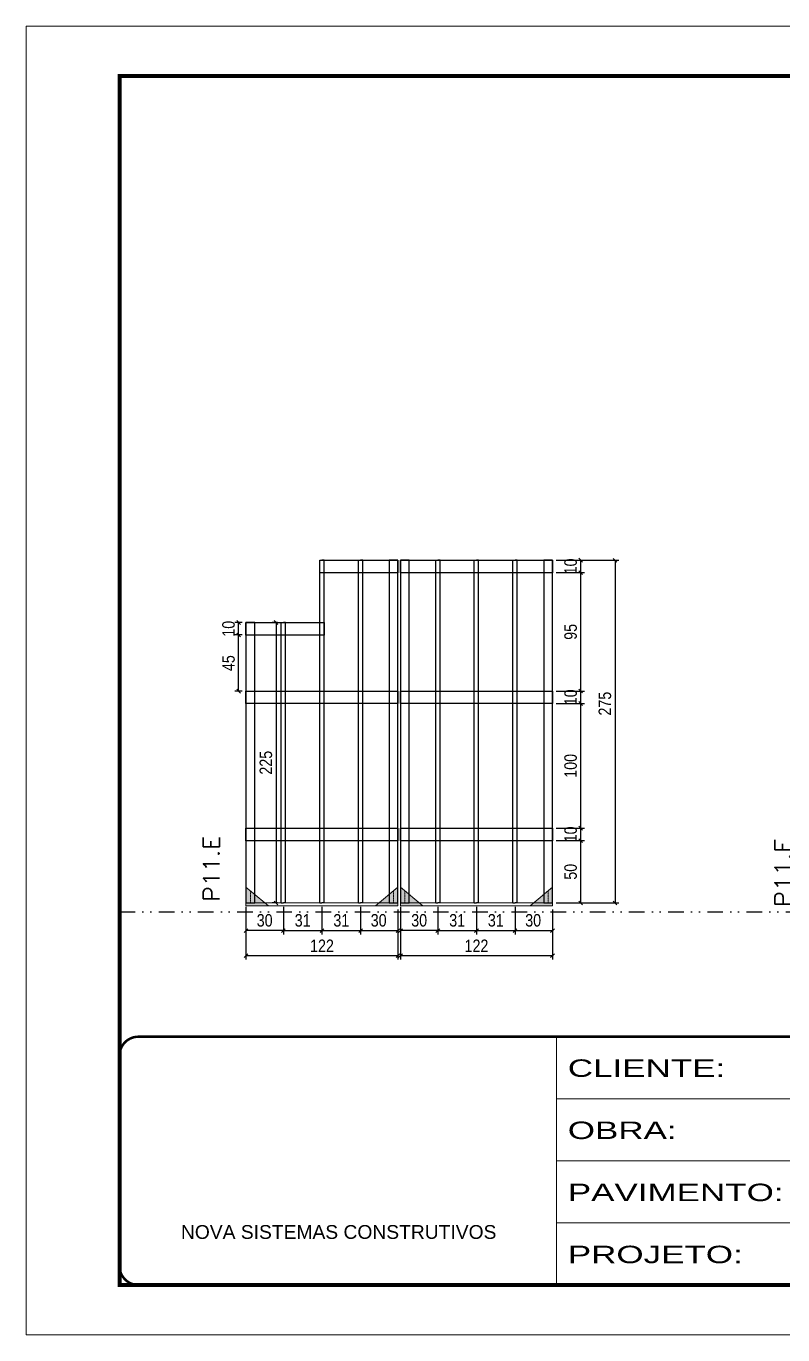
# Model space of a CAD drawing. Extents: x 14400 to 27878, y -21631 to 6985.
# Drawn here: x 17597 to 18204, y 3638 to 4688 of the extents above; entities that cross this region are included whole.
import ezdxf

# ---------------------------------------------------------------- set-up
doc = ezdxf.new("R2010")
doc.units = 0
for name, pattern in [('CONTINUO', [0]), ('DASHED', [0.75, 0.5, -0.25]), ('DIVIDE2', [0.625, 0.25, -0.125, 0, -0.125, 0, -0.125]), ('HIDDEN', [0.375, 0.25, -0.125])]:
    doc.linetypes.add(name, pattern=pattern)
for name, color, linetype in [('COTA', 241, 'Continuous'), ('Nível', 160, 'Continuous'), ('SARR_2.2x10', 60, 'Continuous'), ('SARR_3.5x7', 81, 'Continuous'), ('SARR_7x7', 40, 'Continuous')]:
    doc.layers.add(name, color=color, linetype=linetype)
for name, color, linetype, lineweight in [('Folhas', 255, 'Continuous', 9), ('Madeira', 126, 'Continuous', 18), ('Sarr 2.2x7', 40, 'Continuous', 9), ('SARRAFO DE PRESSAO', 251, 'DASHED', 9), ('Texto Seção', 7, 'Continuous', 15)]:
    doc.layers.add(name, color=color, linetype=linetype, lineweight=lineweight)
doc.styles.add('ARIAL', font='arial.ttf')
doc.styles.add('COTA TECNICA', font='techl___.ttf', dxfattribs={"height": 10})
doc.styles.add('REGUA-120', font='ROMANS.shx', dxfattribs={"height": 15})
doc.styles.add('Tecnologia', font='')
doc.styles.get('Tecnologia').set_extended_font_data('Forgotten Futurist')
doc.dimstyles.new('PAINEL', dxfattribs={"dimtxt": 10, "dimasz": 3, "dimexe": 3, "dimexo": 3, "dimgap": 3, "dimtad": 1, "dimdec": 1, "dimzin": 12, "dimdsep": 46, "dimtxsty": 'COTA TECNICA', "dimblk1": 'OBLIQUE', "dimblk2": 'OBLIQUE', "dimsah": 1, "dimcen": 0.9, "dimclrd": 4, "dimclre": 4, "dimclrt": 240, "dimadec": 1, "dimazin": 3, "dimtfac": 1, "dimtdec": 1, "dimtmove": 0, "dimatfit": 3, "dimfxl": 1, "dimtolj": 1, "dimtzin": 12, "dimarcsym": 0})

# ---------------------------------------------------------------- blocks, each defined once
blk = doc.blocks.new('9999999999')
at = {"color": 30, "linetype": 'CONTINUO'}
for p, q in [((98564.6, 34230.2), (98564.6, 34429.4)), ((98564.6, 34379.6), (99584, 34379.6)), ((98564.6, 34329.8), (99488, 34329.8)), ((98564.6, 34280), (99488, 34280))]:
    blk.add_line(p, q, dxfattribs=at)
at = {"color": 30, "linetype": 'CONTINUO', "const_width": 2}
blk.add_lwpolyline([(99584, 34230.2), (99584, 34414.4, 0.414214), (99569, 34429.4), (98229, 34429.4, 0.414214), (98214, 34414.4), (98214, 34245.2, 0.414214), (98229, 34230.2), (99584, 34230.2)], format="xyb", dxfattribs=at)
at = {"layer": 'Folhas'}
blk.add_lwpolyline([(98139, 34190.2), (99624, 34190.2), (99624, 35240.2), (98139, 35240.2)], close=True, dxfattribs=at)
at = {"layer": 'Folhas', "color": 30, "const_width": 3}
blk.add_lwpolyline([(98214, 34230.2), (99584, 34230.2), (99584, 35200.2), (98214, 35200.2)], close=True, dxfattribs=at)
at = {"color": 7, "linetype": 'Continuous', "ltscale": 5, "style": 'ARIAL'}
blk.add_text('NOVA SISTEMAS CONSTRUTIVOS', height=11.059, dxfattribs=at).set_placement((98263.2, 34267.2))
at = {"layer": 'Folhas', "color": 7, "style": 'Tecnologia', "width": 1.5}
for s, p in [('CLIENTE:', (98573.7, 34397.2)), ('OBRA:', (98573.7, 34347.3)), ('PAVIMENTO:', (98573.7, 34297.5)), ('PROJETO:', (98573.7, 34247.7))]:
    blk.add_text(s, height=14, dxfattribs=at).set_placement(p)
blk = doc.blocks.new('_Oblique')
at = {"color": 0, "linetype": 'ByBlock', "lineweight": -2}
blk.add_line((-0.5, -0.5), (0.5, 0.5), dxfattribs=at)
blk = doc.blocks.new('*D6114')
at = {"layer": 'COTA', "color": 4, "lineweight": -2, "transparency": 16777216}
for p, q in [((17897.4, 3965.9), (17897.4, 3938.7)), ((18019.4, 3965.9), (18019.4, 3938.7)), ((18019.4, 3941.7), (17897.4, 3941.7))]:
    blk.add_line(p, q, dxfattribs=at)
at = {"layer": 'Defpoints', "color": 0, "transparency": 16777216}
for p in [(17897.4, 3968.9), (18019.4, 3968.9), (17897.4, 3941.7)]:
    blk.add_point(p, dxfattribs=at)
at = {"layer": 'COTA', "color": 4, "lineweight": -2, "transparency": 16777216, "xscale": 3, "yscale": 3, "zscale": 3, "rotation": 180}
blk.add_blockref('_Oblique', (17897.4, 3941.7), dxfattribs=at)
at = {"layer": 'COTA', "color": 4, "lineweight": -2, "transparency": 16777216, "xscale": 3, "yscale": 3, "zscale": 3}
blk.add_blockref('_Oblique', (18019.4, 3941.7), dxfattribs=at)
at = {"layer": 'COTA', "color": 240, "transparency": 16777216, "insert": (17958.4, 3949.7), "char_height": 10, "attachment_point": 5, "style": 'COTA TECNICA'}
blk.add_mtext('\\A1;122', dxfattribs=at)
blk = doc.blocks.new('*D6115')
at = {"layer": 'COTA', "color": 4, "lineweight": -2, "transparency": 16777216}
for p, q in [((17897.4, 3981.1), (17897.4, 3958.9)), ((17927.4, 3981.1), (17927.4, 3958.9)), ((17927.4, 3961.9), (17897.4, 3961.9))]:
    blk.add_line(p, q, dxfattribs=at)
at = {"layer": 'Defpoints', "color": 0, "transparency": 16777216}
for p in [(17897.4, 3984.1), (17927.4, 3984.1), (17897.4, 3961.9)]:
    blk.add_point(p, dxfattribs=at)
at = {"layer": 'COTA', "color": 4, "lineweight": -2, "transparency": 16777216, "xscale": 3, "yscale": 3, "zscale": 3, "rotation": 180}
blk.add_blockref('_Oblique', (17897.4, 3961.9), dxfattribs=at)
at = {"layer": 'COTA', "color": 4, "lineweight": -2, "transparency": 16777216, "xscale": 3, "yscale": 3, "zscale": 3}
blk.add_blockref('_Oblique', (17927.4, 3961.9), dxfattribs=at)
at = {"layer": 'COTA', "color": 240, "transparency": 16777216, "insert": (17912.4, 3970.1), "char_height": 10, "attachment_point": 5, "style": 'COTA TECNICA'}
blk.add_mtext('\\A1;30', dxfattribs=at)
blk = doc.blocks.new('*D6116')
at = {"layer": 'COTA', "color": 4, "lineweight": -2, "transparency": 16777216}
for p, q in [((17989.4, 3981.1), (17989.4, 3958.9)), ((18019.4, 3978.9), (18019.4, 3958.9)), ((17989.4, 3961.9), (18019.4, 3961.9))]:
    blk.add_line(p, q, dxfattribs=at)
at = {"layer": 'Defpoints', "color": 0, "transparency": 16777216}
for p in [(17989.4, 3984.1), (18019.4, 3981.9), (18019.4, 3961.9)]:
    blk.add_point(p, dxfattribs=at)
at = {"layer": 'COTA', "color": 4, "lineweight": -2, "transparency": 16777216, "xscale": 3, "yscale": 3, "zscale": 3, "rotation": 180}
blk.add_blockref('_Oblique', (17989.4, 3961.9), dxfattribs=at)
at = {"layer": 'COTA', "color": 4, "lineweight": -2, "transparency": 16777216, "xscale": 3, "yscale": 3, "zscale": 3}
blk.add_blockref('_Oblique', (18019.4, 3961.9), dxfattribs=at)
at = {"layer": 'COTA', "color": 240, "transparency": 16777216, "insert": (18003.9, 3970.1), "char_height": 10, "attachment_point": 5, "style": 'COTA TECNICA'}
blk.add_mtext('\\A1;30', dxfattribs=at)
blk = doc.blocks.new('*D6117')
at = {"layer": 'COTA', "color": 4, "lineweight": -2, "transparency": 16777216}
for p, q in [((17927.4, 3981.1), (17927.4, 3958.9)), ((17958.4, 3981.1), (17958.4, 3958.9)), ((17927.4, 3961.9), (17958.4, 3961.9))]:
    blk.add_line(p, q, dxfattribs=at)
at = {"layer": 'Defpoints', "color": 0, "transparency": 16777216}
for p in [(17927.4, 3984.1), (17958.4, 3984.1), (17958.4, 3961.9)]:
    blk.add_point(p, dxfattribs=at)
at = {"layer": 'COTA', "color": 4, "lineweight": -2, "transparency": 16777216, "xscale": 3, "yscale": 3, "zscale": 3, "rotation": 180}
blk.add_blockref('_Oblique', (17927.4, 3961.9), dxfattribs=at)
at = {"layer": 'COTA', "color": 4, "lineweight": -2, "transparency": 16777216, "xscale": 3, "yscale": 3, "zscale": 3}
blk.add_blockref('_Oblique', (17958.4, 3961.9), dxfattribs=at)
at = {"layer": 'COTA', "color": 240, "transparency": 16777216, "insert": (17942.9, 3970.1), "char_height": 10, "attachment_point": 5, "style": 'COTA TECNICA'}
blk.add_mtext('\\A1;31', dxfattribs=at)
blk = doc.blocks.new('*D6118')
at = {"layer": 'COTA', "color": 4, "lineweight": -2, "transparency": 16777216}
for p, q in [((18022.4, 4034.1), (18045.1, 4034.1)), ((18042.1, 3984.1), (18042.1, 4034.1)), ((18022.4, 3984.1), (18045.1, 3984.1))]:
    blk.add_line(p, q, dxfattribs=at)
at = {"layer": 'Defpoints', "color": 0, "transparency": 16777216}
for p in [(18019.4, 4034.1), (18042.1, 4034.1), (18019.4, 3984.1)]:
    blk.add_point(p, dxfattribs=at)
at = {"layer": 'COTA', "color": 4, "lineweight": -2, "transparency": 16777216, "xscale": 3, "yscale": 3, "zscale": 3}
for p, rotation in [((18042.1, 4034.1), 90), ((18042.1, 3984.1), 270)]:
    blk.add_blockref('_Oblique', p, dxfattribs=dict(at, rotation=rotation))
at = {"layer": 'COTA', "color": 240, "transparency": 16777216, "insert": (18034, 4009.1), "char_height": 10, "attachment_point": 5, "rotation": 90, "style": 'COTA TECNICA'}
blk.add_mtext('\\A1;50', dxfattribs=at)
blk = doc.blocks.new('*D6119')
at = {"layer": 'COTA', "color": 4, "lineweight": -2, "transparency": 16777216}
for p, q in [((17958.4, 3981.1), (17958.4, 3958.9)), ((17989.4, 3981.1), (17989.4, 3958.9)), ((17958.4, 3961.9), (17989.4, 3961.9))]:
    blk.add_line(p, q, dxfattribs=at)
at = {"layer": 'Defpoints', "color": 0, "transparency": 16777216}
for p in [(17958.4, 3984.1), (17989.4, 3984.1), (17989.4, 3961.9)]:
    blk.add_point(p, dxfattribs=at)
at = {"layer": 'COTA', "color": 4, "lineweight": -2, "transparency": 16777216, "xscale": 3, "yscale": 3, "zscale": 3, "rotation": 180}
blk.add_blockref('_Oblique', (17958.4, 3961.9), dxfattribs=at)
at = {"layer": 'COTA', "color": 4, "lineweight": -2, "transparency": 16777216, "xscale": 3, "yscale": 3, "zscale": 3}
blk.add_blockref('_Oblique', (17989.4, 3961.9), dxfattribs=at)
at = {"layer": 'COTA', "color": 240, "transparency": 16777216, "insert": (17973.9, 3970.1), "char_height": 10, "attachment_point": 5, "style": 'COTA TECNICA'}
blk.add_mtext('\\A1;31', dxfattribs=at)
blk = doc.blocks.new('*D6120')
at = {"layer": 'COTA', "color": 4, "lineweight": -2, "transparency": 16777216}
for p, q in [((18022.4, 4044.1), (18045.1, 4044.1)), ((18042.1, 4034.1), (18042.1, 4044.1)), ((18022.4, 4034.1), (18045.1, 4034.1))]:
    blk.add_line(p, q, dxfattribs=at)
at = {"layer": 'Defpoints', "color": 0, "transparency": 16777216}
for p in [(18019.4, 4044.1), (18042.1, 4044.1), (18019.4, 4034.1)]:
    blk.add_point(p, dxfattribs=at)
at = {"layer": 'COTA', "color": 4, "lineweight": -2, "transparency": 16777216, "xscale": 3, "yscale": 3, "zscale": 3}
for p, rotation in [((18042.1, 4044.1), 90), ((18042.1, 4034.1), 270)]:
    blk.add_blockref('_Oblique', p, dxfattribs=dict(at, rotation=rotation))
at = {"layer": 'COTA', "color": 240, "transparency": 16777216, "insert": (18034, 4039.1), "char_height": 10, "attachment_point": 5, "rotation": 90, "style": 'COTA TECNICA'}
blk.add_mtext('\\A1;10', dxfattribs=at)
blk = doc.blocks.new('*D6121')
at = {"layer": 'COTA', "color": 4, "lineweight": -2, "transparency": 16777216}
for p, q in [((18022.4, 4144.1), (18045.1, 4144.1)), ((18042.1, 4044.1), (18042.1, 4144.1)), ((18022.4, 4044.1), (18045.1, 4044.1))]:
    blk.add_line(p, q, dxfattribs=at)
at = {"layer": 'Defpoints', "color": 0, "transparency": 16777216}
for p in [(18019.4, 4144.1), (18042.1, 4144.1), (18019.4, 4044.1)]:
    blk.add_point(p, dxfattribs=at)
at = {"layer": 'COTA', "color": 4, "lineweight": -2, "transparency": 16777216, "xscale": 3, "yscale": 3, "zscale": 3}
for p, rotation in [((18042.1, 4144.1), 90), ((18042.1, 4044.1), 270)]:
    blk.add_blockref('_Oblique', p, dxfattribs=dict(at, rotation=rotation))
at = {"layer": 'COTA', "color": 240, "transparency": 16777216, "insert": (18034, 4094.1), "char_height": 10, "attachment_point": 5, "rotation": 90, "style": 'COTA TECNICA'}
blk.add_mtext('\\A1;100', dxfattribs=at)
blk = doc.blocks.new('*D6122')
at = {"layer": 'COTA', "color": 4, "lineweight": -2, "transparency": 16777216}
for p, q in [((18022.4, 4154.1), (18045.1, 4154.1)), ((18042.1, 4144.1), (18042.1, 4154.1)), ((18022.4, 4144.1), (18045.1, 4144.1))]:
    blk.add_line(p, q, dxfattribs=at)
at = {"layer": 'Defpoints', "color": 0, "transparency": 16777216}
for p in [(18019.4, 4154.1), (18042.1, 4154.1), (18019.4, 4144.1)]:
    blk.add_point(p, dxfattribs=at)
at = {"layer": 'COTA', "color": 4, "lineweight": -2, "transparency": 16777216, "xscale": 3, "yscale": 3, "zscale": 3}
for p, rotation in [((18042.1, 4154.1), 90), ((18042.1, 4144.1), 270)]:
    blk.add_blockref('_Oblique', p, dxfattribs=dict(at, rotation=rotation))
at = {"layer": 'COTA', "color": 240, "transparency": 16777216, "insert": (18034, 4149.1), "char_height": 10, "attachment_point": 5, "rotation": 90, "style": 'COTA TECNICA'}
blk.add_mtext('\\A1;10', dxfattribs=at)
blk = doc.blocks.new('*D6123')
at = {"layer": 'COTA', "color": 4, "lineweight": -2, "transparency": 16777216}
for p, q in [((18022.4, 4249.1), (18045.1, 4249.1)), ((18042.1, 4154.1), (18042.1, 4249.1)), ((18022.4, 4154.1), (18045.1, 4154.1))]:
    blk.add_line(p, q, dxfattribs=at)
at = {"layer": 'Defpoints', "color": 0, "transparency": 16777216}
for p in [(18019.4, 4249.1), (18042.1, 4249.1), (18019.4, 4154.1)]:
    blk.add_point(p, dxfattribs=at)
at = {"layer": 'COTA', "color": 4, "lineweight": -2, "transparency": 16777216, "xscale": 3, "yscale": 3, "zscale": 3}
for p, rotation in [((18042.1, 4249.1), 90), ((18042.1, 4154.1), 270)]:
    blk.add_blockref('_Oblique', p, dxfattribs=dict(at, rotation=rotation))
at = {"layer": 'COTA', "color": 240, "transparency": 16777216, "insert": (18034, 4201.6), "char_height": 10, "attachment_point": 5, "rotation": 90, "style": 'COTA TECNICA'}
blk.add_mtext('\\A1;95', dxfattribs=at)
blk = doc.blocks.new('*D6124')
at = {"layer": 'COTA', "color": 4, "lineweight": -2, "transparency": 16777216}
for p, q in [((18022.4, 4259.1), (18045.1, 4259.1)), ((18042.1, 4249.1), (18042.1, 4259.1)), ((18022.4, 4249.1), (18045.1, 4249.1))]:
    blk.add_line(p, q, dxfattribs=at)
at = {"layer": 'Defpoints', "color": 0, "transparency": 16777216}
for p in [(18019.4, 4259.1), (18042.1, 4259.1), (18019.4, 4249.1)]:
    blk.add_point(p, dxfattribs=at)
at = {"layer": 'COTA', "color": 4, "lineweight": -2, "transparency": 16777216, "xscale": 3, "yscale": 3, "zscale": 3}
for p, rotation in [((18042.1, 4259.1), 90), ((18042.1, 4249.1), 270)]:
    blk.add_blockref('_Oblique', p, dxfattribs=dict(at, rotation=rotation))
at = {"layer": 'COTA', "color": 240, "transparency": 16777216, "insert": (18034, 4254.1), "char_height": 10, "attachment_point": 5, "rotation": 90, "style": 'COTA TECNICA'}
blk.add_mtext('\\A1;10', dxfattribs=at)
blk = doc.blocks.new('*D6125')
at = {"layer": 'COTA', "color": 4, "lineweight": -2, "transparency": 16777216}
for p, q in [((18022.4, 4259), (18072.6, 4259)), ((18069.6, 4259), (18069.6, 3984.1)), ((18022.4, 3984.1), (18072.6, 3984.1))]:
    blk.add_line(p, q, dxfattribs=at)
at = {"layer": 'Defpoints', "color": 0, "transparency": 16777216}
for p in [(18019.4, 4259), (18019.4, 3984.1), (18069.6, 3984.1)]:
    blk.add_point(p, dxfattribs=at)
at = {"layer": 'COTA', "color": 4, "lineweight": -2, "transparency": 16777216, "xscale": 3, "yscale": 3, "zscale": 3}
for p, rotation in [((18069.6, 4259), 90), ((18069.6, 3984.1), 270)]:
    blk.add_blockref('_Oblique', p, dxfattribs=dict(at, rotation=rotation))
at = {"layer": 'COTA', "color": 240, "transparency": 16777216, "insert": (18061.5, 4144), "char_height": 10, "attachment_point": 5, "rotation": 90, "style": 'COTA TECNICA'}
blk.add_mtext('\\A1;275', dxfattribs=at)
blk = doc.blocks.new('*D6126')
at = {"layer": 'COTA', "color": 4, "lineweight": -2, "transparency": 16777216}
for p, q in [((17773.4, 3965.9), (17773.4, 3938.7)), ((17895.4, 3965.9), (17895.4, 3938.7)), ((17895.4, 3941.7), (17773.4, 3941.7))]:
    blk.add_line(p, q, dxfattribs=at)
at = {"layer": 'Defpoints', "color": 0, "transparency": 16777216}
for p in [(17773.4, 3968.9), (17895.4, 3968.9), (17773.4, 3941.7)]:
    blk.add_point(p, dxfattribs=at)
at = {"layer": 'COTA', "color": 4, "lineweight": -2, "transparency": 16777216, "xscale": 3, "yscale": 3, "zscale": 3, "rotation": 180}
blk.add_blockref('_Oblique', (17773.4, 3941.7), dxfattribs=at)
at = {"layer": 'COTA', "color": 4, "lineweight": -2, "transparency": 16777216, "xscale": 3, "yscale": 3, "zscale": 3}
blk.add_blockref('_Oblique', (17895.4, 3941.7), dxfattribs=at)
at = {"layer": 'COTA', "color": 240, "transparency": 16777216, "insert": (17834.4, 3949.7), "char_height": 10, "attachment_point": 5, "style": 'COTA TECNICA'}
blk.add_mtext('\\A1;122', dxfattribs=at)
blk = doc.blocks.new('*D6127')
at = {"layer": 'COTA', "color": 4, "lineweight": -2, "transparency": 16777216}
for p, q in [((17773.4, 3981.1), (17773.4, 3958.9)), ((17803.4, 3981.1), (17803.4, 3958.9)), ((17803.4, 3961.9), (17773.4, 3961.9))]:
    blk.add_line(p, q, dxfattribs=at)
at = {"layer": 'Defpoints', "color": 0, "transparency": 16777216}
for p in [(17773.4, 3984.1), (17803.4, 3984.1), (17773.4, 3961.9)]:
    blk.add_point(p, dxfattribs=at)
at = {"layer": 'COTA', "color": 4, "lineweight": -2, "transparency": 16777216, "xscale": 3, "yscale": 3, "zscale": 3, "rotation": 180}
blk.add_blockref('_Oblique', (17773.4, 3961.9), dxfattribs=at)
at = {"layer": 'COTA', "color": 4, "lineweight": -2, "transparency": 16777216, "xscale": 3, "yscale": 3, "zscale": 3}
blk.add_blockref('_Oblique', (17803.4, 3961.9), dxfattribs=at)
at = {"layer": 'COTA', "color": 240, "transparency": 16777216, "insert": (17788.4, 3970.1), "char_height": 10, "attachment_point": 5, "style": 'COTA TECNICA'}
blk.add_mtext('\\A1;30', dxfattribs=at)
blk = doc.blocks.new('*D6128')
at = {"layer": 'COTA', "color": 4, "lineweight": -2, "transparency": 16777216}
for p, q in [((17865.4, 3981.1), (17865.4, 3958.9)), ((17895.4, 3978.9), (17895.4, 3958.9)), ((17865.4, 3961.9), (17895.4, 3961.9))]:
    blk.add_line(p, q, dxfattribs=at)
at = {"layer": 'Defpoints', "color": 0, "transparency": 16777216}
for p in [(17865.4, 3984.1), (17895.4, 3981.9), (17895.4, 3961.9)]:
    blk.add_point(p, dxfattribs=at)
at = {"layer": 'COTA', "color": 4, "lineweight": -2, "transparency": 16777216, "xscale": 3, "yscale": 3, "zscale": 3, "rotation": 180}
blk.add_blockref('_Oblique', (17865.4, 3961.9), dxfattribs=at)
at = {"layer": 'COTA', "color": 4, "lineweight": -2, "transparency": 16777216, "xscale": 3, "yscale": 3, "zscale": 3}
blk.add_blockref('_Oblique', (17895.4, 3961.9), dxfattribs=at)
at = {"layer": 'COTA', "color": 240, "transparency": 16777216, "insert": (17879.9, 3970.1), "char_height": 10, "attachment_point": 5, "style": 'COTA TECNICA'}
blk.add_mtext('\\A1;30', dxfattribs=at)
blk = doc.blocks.new('*D6129')
at = {"layer": 'COTA', "color": 4, "lineweight": -2, "transparency": 16777216}
for p, q in [((17803.4, 3981.1), (17803.4, 3958.9)), ((17834.4, 3981.1), (17834.4, 3958.9)), ((17803.4, 3961.9), (17834.4, 3961.9))]:
    blk.add_line(p, q, dxfattribs=at)
at = {"layer": 'Defpoints', "color": 0, "transparency": 16777216}
for p in [(17803.4, 3984.1), (17834.4, 3984.1), (17834.4, 3961.9)]:
    blk.add_point(p, dxfattribs=at)
at = {"layer": 'COTA', "color": 4, "lineweight": -2, "transparency": 16777216, "xscale": 3, "yscale": 3, "zscale": 3, "rotation": 180}
blk.add_blockref('_Oblique', (17803.4, 3961.9), dxfattribs=at)
at = {"layer": 'COTA', "color": 4, "lineweight": -2, "transparency": 16777216, "xscale": 3, "yscale": 3, "zscale": 3}
blk.add_blockref('_Oblique', (17834.4, 3961.9), dxfattribs=at)
at = {"layer": 'COTA', "color": 240, "transparency": 16777216, "insert": (17818.9, 3970.1), "char_height": 10, "attachment_point": 5, "style": 'COTA TECNICA'}
blk.add_mtext('\\A1;31', dxfattribs=at)
blk = doc.blocks.new('*D6130')
at = {"layer": 'COTA', "color": 4, "lineweight": -2, "transparency": 16777216}
for p, q in [((17834.4, 3981.1), (17834.4, 3958.9)), ((17865.4, 3981.1), (17865.4, 3958.9)), ((17834.4, 3961.9), (17865.4, 3961.9))]:
    blk.add_line(p, q, dxfattribs=at)
at = {"layer": 'Defpoints', "color": 0, "transparency": 16777216}
for p in [(17834.4, 3984.1), (17865.4, 3984.1), (17865.4, 3961.9)]:
    blk.add_point(p, dxfattribs=at)
at = {"layer": 'COTA', "color": 4, "lineweight": -2, "transparency": 16777216, "xscale": 3, "yscale": 3, "zscale": 3, "rotation": 180}
blk.add_blockref('_Oblique', (17834.4, 3961.9), dxfattribs=at)
at = {"layer": 'COTA', "color": 4, "lineweight": -2, "transparency": 16777216, "xscale": 3, "yscale": 3, "zscale": 3}
blk.add_blockref('_Oblique', (17865.4, 3961.9), dxfattribs=at)
at = {"layer": 'COTA', "color": 240, "transparency": 16777216, "insert": (17849.9, 3970.1), "char_height": 10, "attachment_point": 5, "style": 'COTA TECNICA'}
blk.add_mtext('\\A1;31', dxfattribs=at)
blk = doc.blocks.new('*D6131')
at = {"layer": 'COTA', "color": 4, "lineweight": -2, "transparency": 16777216}
for p, q in [((17798.7, 4209.1), (17794.5, 4209.1)), ((17797.5, 4209.1), (17797.5, 3984.1)), ((17798.7, 3984.1), (17794.5, 3984.1))]:
    blk.add_line(p, q, dxfattribs=at)
at = {"layer": 'Defpoints', "color": 0, "transparency": 16777216}
for p in [(17801.7, 4209.1), (17797.5, 3984.1), (17801.7, 3984.1)]:
    blk.add_point(p, dxfattribs=at)
at = {"layer": 'COTA', "color": 4, "lineweight": -2, "transparency": 16777216, "xscale": 3, "yscale": 3, "zscale": 3}
for p, rotation in [((17797.5, 4209.1), 90), ((17797.5, 3984.1), 270)]:
    blk.add_blockref('_Oblique', p, dxfattribs=dict(at, rotation=rotation))
at = {"layer": 'COTA', "color": 240, "transparency": 16777216, "insert": (17789.4, 4096.6), "char_height": 10, "attachment_point": 5, "rotation": 90, "style": 'COTA TECNICA'}
blk.add_mtext('\\A1;225', dxfattribs=at)
blk = doc.blocks.new('*D6150')
at = {"layer": 'COTA', "color": 4, "lineweight": -2, "transparency": 16777216}
for p, q in [((17770.4, 4199.1), (17764.5, 4199.1)), ((17767.5, 4154), (17767.5, 4199.1)), ((17770.4, 4154), (17764.5, 4154))]:
    blk.add_line(p, q, dxfattribs=at)
at = {"layer": 'Defpoints', "color": 0, "transparency": 16777216}
for p in [(17767.5, 4199.1), (17773.4, 4199.1), (17773.4, 4154)]:
    blk.add_point(p, dxfattribs=at)
at = {"layer": 'COTA', "color": 4, "lineweight": -2, "transparency": 16777216, "xscale": 3, "yscale": 3, "zscale": 3}
for p, rotation in [((17767.5, 4199.1), 90), ((17767.5, 4154), 270)]:
    blk.add_blockref('_Oblique', p, dxfattribs=dict(at, rotation=rotation))
at = {"layer": 'COTA', "color": 240, "transparency": 16777216, "insert": (17759.4, 4176.5), "char_height": 10, "attachment_point": 5, "rotation": 90, "style": 'COTA TECNICA'}
blk.add_mtext('\\A1;45', dxfattribs=at)
blk = doc.blocks.new('*D6151')
at = {"layer": 'COTA', "color": 4, "lineweight": -2, "transparency": 16777216}
for p, q in [((17770.4, 4209.1), (17764.5, 4209.1)), ((17767.5, 4199.1), (17767.5, 4209.1)), ((17770.4, 4199.1), (17764.5, 4199.1))]:
    blk.add_line(p, q, dxfattribs=at)
at = {"layer": 'Defpoints', "color": 0, "transparency": 16777216}
for p in [(17767.5, 4209.1), (17773.4, 4209.1), (17773.4, 4199.1)]:
    blk.add_point(p, dxfattribs=at)
at = {"layer": 'COTA', "color": 4, "lineweight": -2, "transparency": 16777216, "xscale": 3, "yscale": 3, "zscale": 3}
for p, rotation in [((17767.5, 4209.1), 90), ((17767.5, 4199.1), 270)]:
    blk.add_blockref('_Oblique', p, dxfattribs=dict(at, rotation=rotation))
at = {"layer": 'COTA', "color": 240, "transparency": 16777216, "insert": (17759.4, 4204.1), "char_height": 10, "attachment_point": 5, "rotation": 90, "style": 'COTA TECNICA'}
blk.add_mtext('\\A1;10', dxfattribs=at)

msp = doc.modelspace()

# ---------------------------------------------------------------- hatches: boundary and pattern name
at = {"layer": 'Madeira'}
h = msp.add_hatch(color=252, dxfattribs=at)
h.dxf.hatch_style = 2
h.paths.add_polyline_path([(17773.4, 3996.86), (17773.4, 3981.86), (17791.4, 3981.86)])
h = msp.add_hatch(color=252, dxfattribs=at)
h.dxf.hatch_style = 2
h.paths.add_polyline_path([(17895.4, 3996.86), (17895.4, 3981.86), (17877.4, 3981.86)])
h = msp.add_hatch(color=252, dxfattribs=at)
h.dxf.hatch_style = 2
h.paths.add_polyline_path([(17897.4, 3996.86), (17897.4, 3981.86), (17915.4, 3981.86)])
h = msp.add_hatch(color=252, dxfattribs=at)
h.dxf.hatch_style = 2
h.paths.add_polyline_path([(18019.4, 3996.86), (18019.4, 3981.86), (18001.4, 3981.86)])

# ---------------------------------------------------------------- linework, layer by layer
at = {"layer": 'Madeira', "color": 1, "linetype": 'HIDDEN'}
for p, q in [((17776.9, 3993.36), (17776.9, 3984.06)), ((17776.9, 3993.36), (17776.9, 3984.06)), ((17891.9, 3993.36), (17891.9, 3984.06)), ((17891.9, 3993.36), (17891.9, 3984.06)), ((17900.9, 3993.36), (17900.9, 3984.06)), ((17900.9, 3993.36), (17900.9, 3984.06)), ((18015.9, 3993.36), (18015.9, 3984.06)), ((18015.9, 3993.36), (18015.9, 3984.06)), ((17783.23, 3984.06), (17773.4, 3984.06)), ((17783.23, 3984.06), (17773.4, 3984.06)), ((17789.2, 3984.06), (17773.4, 3984.06)), ((17780.4, 3989.86), (17780.4, 3984.06)), ((17879.6, 3984.06), (17895.4, 3984.06)), ((17885.57, 3984.06), (17895.4, 3984.06)), ((17885.57, 3984.06), (17895.4, 3984.06)), ((17907.23, 3984.06), (17897.4, 3984.06)), ((17907.23, 3984.06), (17897.4, 3984.06)), ((17913.2, 3984.06), (17897.4, 3984.06)), ((17904.4, 3989.86), (17904.4, 3984.06)), ((18003.6, 3984.06), (18019.4, 3984.06)), ((18009.57, 3984.06), (18019.4, 3984.06)), ((18009.57, 3984.06), (18019.4, 3984.06))]:
    msp.add_line(p, q, dxfattribs=at)
at = {"layer": 'Madeira'}
for p, q in [((17773.4, 3984.06), (17773.4, 3981.86)), ((17773.4, 3984.06), (17773.4, 3981.86)), ((17773.4, 3984.06), (17773.4, 3981.86)), ((17897.4, 3984.06), (17897.4, 3981.86)), ((17897.4, 3984.06), (17897.4, 3981.86)), ((17897.4, 3984.06), (17897.4, 3981.86))]:
    msp.add_line(p, q, dxfattribs=at)
at = {"layer": 'Madeira', "color": 0}
for points in [[(17773.4, 3996.86), (17773.4, 3981.86), (17791.4, 3981.86), (17773.4, 3996.86)], [(17895.4, 3996.86), (17895.4, 3981.86), (17877.4, 3981.86), (17895.4, 3996.86)], [(17897.4, 3996.86), (17897.4, 3981.86), (17915.4, 3981.86), (17897.4, 3996.86)], [(18019.4, 3996.86), (18019.4, 3981.86), (18001.4, 3981.86), (18019.4, 3996.86)]]:
    msp.add_lwpolyline(points, dxfattribs=at)
at = {"layer": 'Nível', "color": 4, "linetype": 'DIVIDE2', "ltscale": 50}
msp.add_line((17671.97, 3976.86), (19041.97, 3976.86), dxfattribs=at)
at = {"layer": 'Sarr 2.2x7'}
for points in [[(17895.4, 3984.06), (17773.4, 3984.06), (17773.4, 3981.86), (17895.4, 3981.86)], [(18019.4, 3984.06), (17897.4, 3984.06), (17897.4, 3981.86), (18019.4, 3981.86)]]:
    msp.add_lwpolyline(points, close=True, dxfattribs=at)
at = {"layer": 'SARR_2.2x10'}
for points in [[(17832.65, 4259.02), (17895.4, 4259.02), (17895.4, 4249.02), (17832.65, 4249.02)], [(17897.4, 4259.02), (18019.4, 4259.02), (18019.4, 4249.02), (17897.4, 4249.02)], [(17773.4, 4209.06), (17836.15, 4209.06), (17836.15, 4199.06), (17773.4, 4199.06)], [(17773.4, 4154.02), (17895.4, 4154.02), (17895.4, 4144.02), (17773.4, 4144.02)], [(17897.4, 4154.02), (18019.4, 4154.02), (18019.4, 4144.02), (17897.4, 4144.02)], [(17773.4, 4044.02), (17895.4, 4044.02), (17895.4, 4034.02), (17773.4, 4034.02)], [(17897.4, 4044.02), (18019.4, 4044.02), (18019.4, 4034.02), (17897.4, 4034.02)]]:
    msp.add_lwpolyline(points, close=True, dxfattribs=at)
at = {"layer": 'SARR_3.5x7'}
for p, q in [((17832.65, 3984.06), (17832.65, 4259.02)), ((17832.65, 4259.02), (17834.4, 4259.02)), ((17836.15, 4259.02), (17834.4, 4259.02)), ((17836.15, 3984.06), (17836.15, 4259.02)), ((17863.65, 3984.06), (17863.65, 4259.02)), ((17863.65, 4259.02), (17865.4, 4259.02)), ((17867.15, 4259.02), (17865.4, 4259.02)), ((17867.15, 3984.06), (17867.15, 4259.02)), ((17925.65, 3984.06), (17925.65, 4259.02)), ((17925.65, 4259.02), (17927.4, 4259.02)), ((17929.15, 4259.02), (17927.4, 4259.02)), ((17929.15, 3984.06), (17929.15, 4259.02)), ((17956.65, 3984.06), (17956.65, 4259.02)), ((17956.65, 4259.02), (17958.4, 4259.02)), ((17960.15, 4259.02), (17958.4, 4259.02)), ((17960.15, 3984.06), (17960.15, 4259.02)), ((17987.65, 3984.06), (17987.65, 4259.02)), ((17987.65, 4259.02), (17989.4, 4259.02)), ((17991.15, 4259.02), (17989.4, 4259.02)), ((17991.15, 3984.06), (17991.15, 4259.02)), ((17801.65, 3984.06), (17801.65, 4209.06)), ((17801.65, 4209.06), (17803.4, 4209.06)), ((17805.15, 4209.06), (17803.4, 4209.06)), ((17805.15, 3984.06), (17805.15, 4209.06)), ((17801.65, 3984.06), (17803.4, 3984.06)), ((17805.15, 3984.06), (17803.4, 3984.06)), ((17832.65, 3984.06), (17834.4, 3984.06)), ((17836.15, 3984.06), (17834.4, 3984.06)), ((17863.65, 3984.06), (17865.4, 3984.06)), ((17867.15, 3984.06), (17865.4, 3984.06)), ((17925.65, 3984.06), (17927.4, 3984.06)), ((17929.15, 3984.06), (17927.4, 3984.06)), ((17956.65, 3984.06), (17958.4, 3984.06)), ((17960.15, 3984.06), (17958.4, 3984.06)), ((17987.65, 3984.06), (17989.4, 3984.06)), ((17991.15, 3984.06), (17989.4, 3984.06))]:
    msp.add_line(p, q, dxfattribs=at)
at = {"layer": 'SARR_7x7'}
for points in [[(17888.4, 3984.06), (17895.4, 3984.06), (17895.4, 4259.02), (17888.4, 4259.02)], [(17897.4, 3984.06), (17904.4, 3984.06), (17904.4, 4259.02), (17897.4, 4259.02)], [(18012.4, 3984.06), (18019.4, 3984.06), (18019.4, 4259.02), (18012.4, 4259.02)], [(17773.4, 3984.06), (17780.4, 3984.06), (17780.4, 4209.06), (17773.4, 4209.06)]]:
    msp.add_lwpolyline(points, close=True, dxfattribs=at)

# ---------------------------------------------------------------- block references
at = {"layer": 'SARRAFO DE PRESSAO', "color": 6, "linetype": 'ByBlock'}
msp.add_blockref('9999999999', (-80542.01, -30552.63), dxfattribs=at)

# ---------------------------------------------------------------- texts
at = {"layer": 'Texto Seção', "style": 'REGUA-120'}
for s, width, p in [('P11.E', 1.05, (17752.11, 3985.16)), ('P11.F', 1.1, (18210.85, 3980.75))]:
    msp.add_text(s, height=13, rotation=90, dxfattribs=dict(at, width=width)).set_placement(p)

# ---------------------------------------------------------------- dimensions: what is measured, and where the dimension line sits
at = {"layer": 'COTA'}
for base, p1, p2, picture, middle in [((18042.1, 4259.06), (18019.4, 4249.06), (18019.4, 4259.06), '*D6124', (18042.1, 4254.06)), ((18069.6, 3984.06), (18019.4, 4259.02), (18019.4, 3984.06), '*D6125', (18069.6, 4144.02)), ((18042.1, 4154.06), (18019.4, 4144.06), (18019.4, 4154.06), '*D6122', (18042.1, 4149.06)), ((18042.1, 4044.06), (18019.4, 4034.06), (18019.4, 4044.06), '*D6120', (18042.1, 4039.06))]:
    dim = msp.add_linear_dim(base=base, p1=p1, p2=p2, angle=90, dimstyle='PAINEL', override={"dimtmove": 1}, dxfattribs=at)
    dim.commit()
    dim.dimension.update_dxf_attribs({"geometry": picture, "text_midpoint": middle, "dimtype": 160})
for base, p1, p2, angle, picture, middle in [((18042.1, 4249.06), (18019.4, 4154.06), (18019.4, 4249.06), 90, '*D6123', (18033.96, 4201.56)), ((17797.52, 3984.06), (17801.65, 4209.06), (17801.65, 3984.06), 90, '*D6131', (17789.41, 4096.56)), ((18042.1, 4144.06), (18019.4, 4044.06), (18019.4, 4144.06), 90, '*D6121', (18034, 4094.06)), ((18042.1, 4034.06), (18019.4, 3984.06), (18019.4, 4034.06), 90, '*D6118', (18033.99, 4009.06)), ((17773.4, 3961.86), (17803.4, 3984.06), (17773.4, 3984.06), 180, '*D6127', (17788.4, 3970.08)), ((17897.4, 3961.86), (17927.4, 3984.06), (17897.4, 3984.06), 180, '*D6115', (17912.4, 3970.08)), ((17773.4, 3941.68), (17895.4, 3968.86), (17773.4, 3968.86), 180, '*D6126', (17834.4, 3949.74)), ((17897.4, 3941.68), (18019.4, 3968.86), (17897.4, 3968.86), 180, '*D6114', (17958.4, 3949.74))]:
    dim = msp.add_linear_dim(base=base, p1=p1, p2=p2, angle=angle, dimstyle='PAINEL', override={"dimtmove": 1}, dxfattribs=at)
    dim.commit()
    dim.dimension.update_dxf_attribs({"geometry": picture, "text_midpoint": middle})
dim = msp.add_linear_dim(base=(17767.54, 4209.06), p1=(17773.4, 4199.06), p2=(17773.4, 4209.06), angle=90, dimstyle='PAINEL', dxfattribs=at)
dim.commit()
dim.dimension.update_dxf_attribs({"geometry": '*D6151', "text_midpoint": (17767.54, 4204.06), "dimtype": 160})
dim = msp.add_linear_dim(base=(17767.54, 4199.06), p1=(17773.4, 4154.02), p2=(17773.4, 4199.06), angle=90, dimstyle='PAINEL', dxfattribs=at)
dim.commit()
dim.dimension.update_dxf_attribs({"geometry": '*D6150', "text_midpoint": (17759.43, 4176.54)})
for base, p1, p2, picture, middle in [((17834.4, 3961.86), (17803.4, 3984.06), (17834.4, 3984.06), '*D6129', (17818.9, 3970.08)), ((17865.4, 3961.86), (17834.4, 3984.06), (17865.4, 3984.06), '*D6130', (17849.9, 3970.08)), ((17958.4, 3961.86), (17927.4, 3984.06), (17958.4, 3984.06), '*D6117', (17942.9, 3970.08)), ((17989.4, 3961.86), (17958.4, 3984.06), (17989.4, 3984.06), '*D6119', (17973.9, 3970.08))]:
    dim = msp.add_linear_dim(base=base, p1=p1, p2=p2, dimstyle='PAINEL', override={"dimtmove": 1}, dxfattribs=at)
    dim.commit()
    dim.dimension.update_dxf_attribs({"geometry": picture, "text_midpoint": middle})
for base, p1, p2, picture, middle in [((17895.4, 3961.86), (17865.4, 3984.06), (17895.4, 3981.86), '*D6128', (17879.9, 3961.86)), ((18019.4, 3961.86), (17989.4, 3984.06), (18019.4, 3981.86), '*D6116', (18003.9, 3961.86))]:
    dim = msp.add_linear_dim(base=base, p1=p1, p2=p2, dimstyle='PAINEL', override={"dimtmove": 1}, dxfattribs=at)
    dim.commit()
    dim.dimension.update_dxf_attribs({"geometry": picture, "text_midpoint": middle, "dimtype": 160})

doc.saveas('drawing.dxf')
